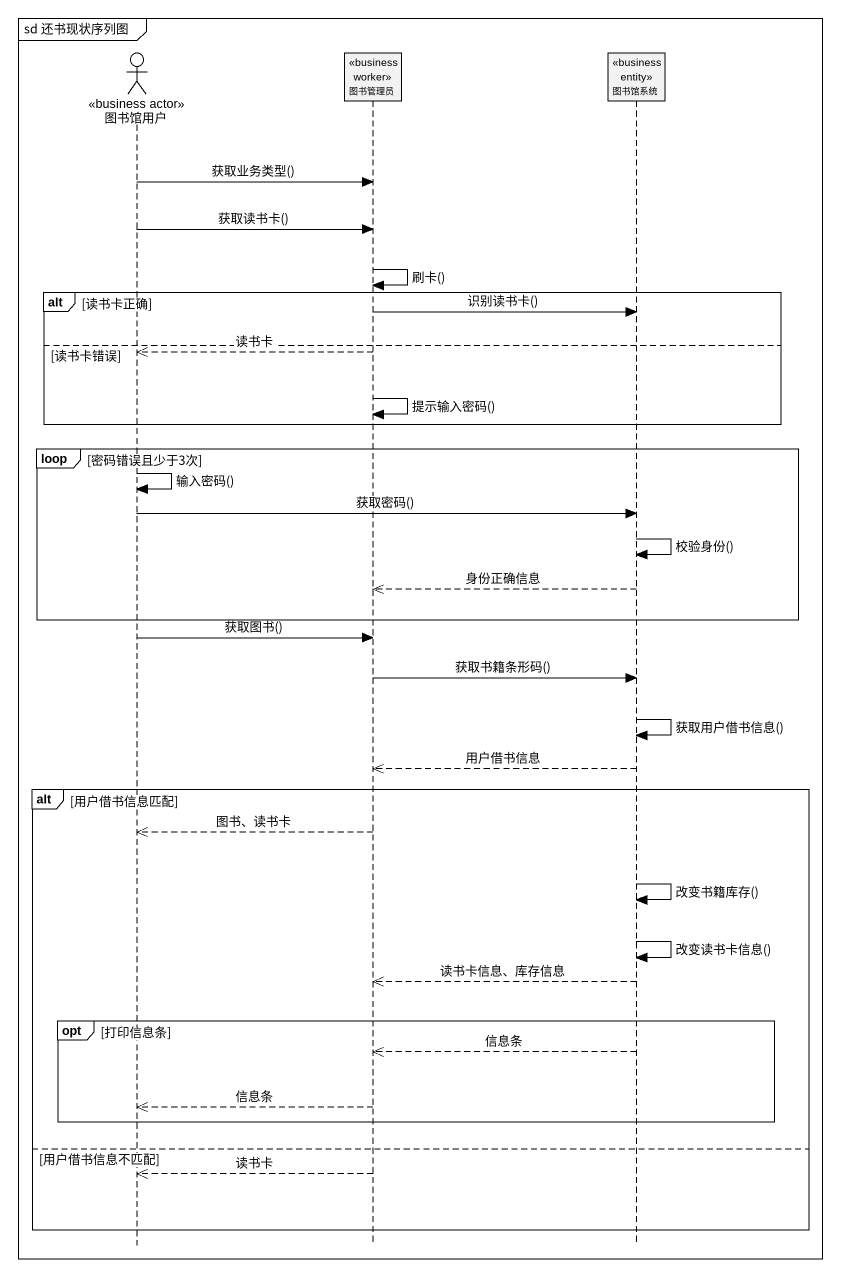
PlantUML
@startuml
mainframe sd 还书现状序列图
hide footbox
actor 图书馆用户 <<business actor>>
participant 图书管理员 <<business worker>>
participant 图书馆系统 <<business entity>>

图书馆用户 -> 图书管理员 : 获取业务类型()
图书馆用户 -> 图书管理员 : 获取读书卡()
图书管理员 -> 图书管理员 : 刷卡()
alt 读书卡正确
  图书管理员 -> 图书馆系统 : 识别读书卡()
else 读书卡错误
  图书管理员 -->> 图书馆用户 : 读书卡
  图书管理员 -> 图书管理员 : 提示输入密码()
end
loop 密码错误且少于3次
  图书馆用户 -> 图书馆用户 : 输入密码()
  图书馆用户 -> 图书馆系统 : 获取密码()
  图书馆系统 -> 图书馆系统 : 校验身份()
  图书馆系统 -->> 图书管理员 : 身份正确信息
end
图书馆用户 -> 图书管理员 : 获取图书()
图书管理员 -> 图书馆系统 : 获取书籍条形码()
图书馆系统 -> 图书馆系统 : 获取用户借书信息()
图书馆系统 -->> 图书管理员 : 用户借书信息
alt 用户借书信息匹配
  图书管理员 -->> 图书馆用户 : 图书、读书卡
  图书馆系统 -> 图书馆系统 : 改变书籍库存()
  图书馆系统 -> 图书馆系统 : 改变读书卡信息()
  图书馆系统 -->> 图书管理员 : 读书卡信息、库存信息
  opt 打印信息条
    图书馆系统 -->> 图书管理员 : 信息条
    图书管理员 -->> 图书馆用户 : 信息条
  end
else 用户借书信息不匹配
  图书管理员 -->> 图书馆用户 : 读书卡
end
@enduml
